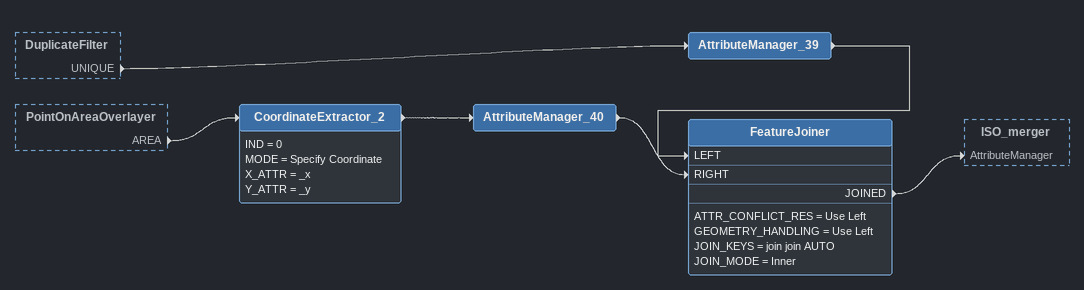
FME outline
DuplicateFilter [outside]
    UNIQUE -> AttributeManager_39
PointOnAreaOverlayer [outside]
    AREA -> CoordinateExtractor_2
AttributeManager_39
    -> FeatureJoiner [LEFT]
CoordinateExtractor_2
    IND = 0
    MODE = Specify Coordinate
    X_ATTR = _x
    Y_ATTR = _y
    -> AttributeManager_40
AttributeManager_40
    -> FeatureJoiner [RIGHT]
FeatureJoiner
    ATTR_CONFLICT_RES = Use Left
    GEOMETRY_HANDLING = Use Left
    JOIN_KEYS = join join AUTO
    JOIN_MODE = Inner
    JOINED -> ISO_merger [AttributeManager]
